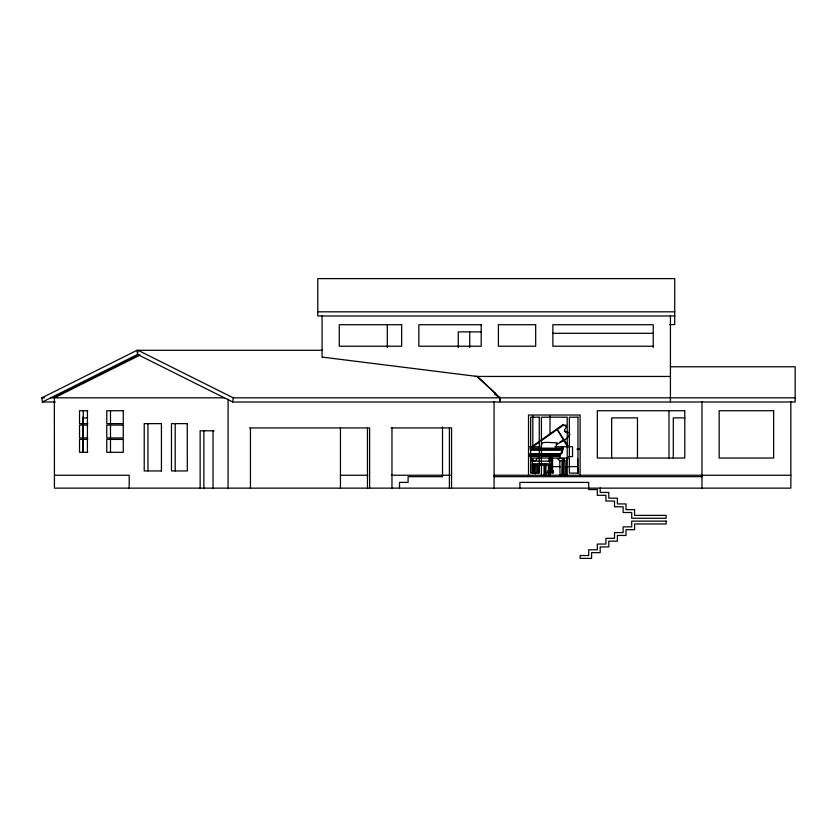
<?xml version="1.0" encoding="UTF-8"?>
<svg xmlns="http://www.w3.org/2000/svg" width="837" height="837" viewBox="0 0 837 837"><rect width="100%" height="100%" fill="white"/><g stroke="black" fill="none" stroke-linecap="round" stroke-linejoin="round"><path stroke-width="1.26" d="M535.209 473.941L535.314 464.828M566.283 475.238L566.461 460.925L567.727 458.749M561.784 475.238L562.045 460.748L563.709 458.749L564.86 460.748L565.048 475.238M562.809 475.238L563.071 460.748L562.045 460.748M562.548 448.172L562.223 450.923L561.125 452.974L559.189 454.031L559.053 455.883M322.601 357.148L477.184 376.451L500.045 397.826L499.522 402.001L232.717 402.001L233.23 397.826L138.063 350.295L137.54 354.459L42.373 402.001L41.85 397.826L137.017 350.295L322.601 350.295M561.815 452.932L562.244 448.925L530.376 448.925M541.215 446.048L542.209 442.857L546.331 442.323L557.18 442.857L555.527 448.172M547.837 472.507L548.716 472.507M535.366 460.925L537.04 458.749M566.189 426.472L566.021 425.248L562.736 424.809L532.51 446.121L532.803 446.738L539.059 442.334M541.141 440.858L563.029 425.437L566.314 425.866L566.482 427.09A18.948 5.441 -25.3 0 0 567.559 432.645M790.85 401.697L790.85 488.138L54.436 488.138L54.353 397.136L138.869 354.919M54.436 397.826L140.103 355.045M550.035 472.507L551.834 471.869L551.248 471.869M548.612 471.869L546.477 472.591L547.398 472.507M317.778 311.814L674.727 311.814M674.727 315.988L317.778 315.988L317.778 278.616L674.727 278.616L674.727 324.589L669.537 324.589M481.484 331.881L458.268 331.881L458.268 347.522M552.629 333.314L653.226 333.314M653.226 346.225L552.88 346.225L552.88 324.714L653.226 324.714L653.226 347.512M670.427 366.773L795.15 366.773L795.15 402.001L499.867 402.001L499.867 397.826L494.604 394.269M474.82 376.451L670.427 376.451M54.353 397.136L56.968 397.136M41.85 397.826L44.455 397.826M50.712 397.826L224.18 397.826M233.23 397.826L795.15 397.826M42.373 402.001L55.42 402.001M87.759 410.726L79.536 410.726L79.536 423.637L87.759 423.637M82.486 417.893L87.644 417.893M684.907 417.893L673.293 417.893L673.293 458.299M161.468 423.637L144.226 423.637L144.226 470.938L161.468 470.938M87.759 425.07L79.536 425.07L79.536 437.971L87.759 437.971M249.583 427.937L369.619 427.937L369.619 488.138M391.109 427.937L451.561 427.937L451.561 488.138M214.188 430.804L200.137 430.804L200.137 488.138M87.759 439.404L79.536 439.404L79.536 452.304L87.759 452.304M529.601 446.738L539.865 446.738M554.858 446.738L572.539 446.738L572.539 456.604L568.752 456.604M530.02 448.172L540.053 448.172M540.556 448.172L563.427 448.172L562.014 452.974L560.068 454.031L559.932 458.038M579.162 448.716L577.248 448.716L577.248 449.438L579.162 449.438M530.198 449.615L539.122 449.615M541.675 449.615L562.066 449.615M530.71 450.024L562.579 450.024M529.685 453.895L561.554 453.895M559.378 454.198L541.529 454.198L559.378 454.303M529.675 454.993L540.043 454.993M540.911 454.993L560.016 454.993M529.675 455.171L560.016 455.171M529.727 455.883L559.848 455.883M529.769 456.071L538.871 456.071M541.466 456.071L558.363 456.071L558.363 455.171M530.198 458.038L568.135 458.038M530.637 458.749L532.604 458.749L533.776 460.748L532.311 460.748L531.139 458.749M557.379 458.749L558.98 458.749M561.732 458.749L563.699 458.749M562.234 458.749L563.395 460.748L564.86 460.748M557.944 458.749L559.765 460.925L560.8 460.925M532.102 461.135L550.61 461.135M533.169 465.205L549.543 465.205L549.543 475.238M550.014 466.638L560.466 466.638M565.686 466.638L577.446 466.638M577.635 469.505L578.461 469.505L578.461 472.947M54.436 475.238L129.18 475.238L129.18 488.138M340.45 475.238L367.861 475.238M391.35 475.238L450.233 475.238M493.924 475.238L790.85 475.238M494.102 476.671L701.971 476.671M232.717 402.001L137.54 354.459L137.017 350.295M477.184 376.451L495.776 393.652M567.936 445.734L557.787 430.312L567.685 447.063M562.736 424.809L563.029 425.437M559.765 460.925L560.026 475.238M563.395 460.748L563.573 475.238M533.818 464.368L533.922 472.821M532.311 460.748L532.458 472.821M701.971 401.697L701.971 488.138M670.427 315.497L670.427 402.001M668.993 410.726L668.993 458.467M637.459 458.299L637.459 417.893L611.659 417.893L611.659 458.299M600.192 487.856L600.192 492.438L608.792 492.438L608.792 498.172L617.392 498.172L617.392 503.916L625.992 503.916L625.992 509.649L634.592 509.649L634.592 515.383L666.126 515.383L666.126 518.249L631.726 518.249L631.726 512.516L623.126 512.516L623.126 506.783L614.525 506.783L614.525 501.049L605.925 501.049L605.925 495.305L597.315 495.305L597.315 489.572L588.714 489.572L588.714 482.405L519.913 482.405L519.913 488.138M580.114 475.238L580.114 415.026L528.513 415.026L528.513 475.238M577.76 469.505L577.76 472.947M577.635 458.749L577.635 472.947M567.214 475.238L567.214 417.182L541.413 417.182L541.413 475.238M563.217 446.738L563.217 448.172M562.338 446.738L562.338 448.172M552.577 458.038L552.577 470.938M552.326 470.938L552.326 472.926M552.127 458.038L552.127 470.938M551.939 458.038L551.939 470.938M551.489 458.038L551.489 470.938M550.338 475.238L550.338 463.771L532.374 463.771L532.374 472.696M550.171 458.038L550.171 461.909M550.014 416.052L550.014 434.215M550.014 457.557L550.014 461.449M549.721 458.038L549.721 461.909M549.532 458.038L549.532 461.909M549.082 458.038L549.082 461.909M548.402 465.205L548.402 475.238M545.954 465.205L545.954 475.238M545.159 463.771L545.159 475.238M544.019 465.205L544.019 475.238M538.693 465.205L538.693 472.727M537.898 465.205L537.898 472.727M536.758 465.205L536.758 472.727M534.309 465.205L534.309 472.727M533.671 446.738L533.671 448.172M533.514 465.205L533.514 472.727M532.813 415.895L532.813 446.853M530.449 454.993L530.543 455.883M494.081 401.697L494.102 488.138M469.735 331.881L469.735 347.522M449.406 427.937L449.406 488.138M442.501 427.016L442.501 476.671L408.09 476.671L408.09 482.405L399.49 482.405L399.49 488.138M391.967 427.937L391.967 488.138M387.301 324.714L387.301 347.522M367.474 427.937L367.474 488.138M340.45 427.508L340.45 488.138M322.078 315.727L322.078 357.43M250.441 427.937L250.441 488.138M228.093 399.123L228.093 488.138M213.037 430.804L213.037 488.138M203.862 430.804L203.862 488.138M175.195 423.637L175.195 470.938M161.436 423.637L161.436 470.938M147.95 423.637L147.95 470.938M110.494 410.726L110.494 423.637M110.494 425.07L110.494 437.971M110.494 439.404L110.494 452.304M87.414 410.726L87.414 423.637M87.414 425.07L87.414 437.971M87.414 439.404L87.414 452.304M83.25 410.726L83.25 423.637M83.25 425.07L83.25 437.971M83.25 439.404L83.25 452.304M82.664 417.182L82.664 452.304M564.358 430.312A18.948 5.441 -25.3 0 0 567.266 432.028A14.145 4.059 -25.3 0 1 569.118 434.748M563.845 439.645A14.145 4.059 -25.3 0 1 559.953 441.915M569.704 433.786A14.145 4.059 -25.3 0 1 568.762 436.339M568.072 437.113A14.145 4.059 -25.3 0 1 556.061 444.468M401.645 324.714L339.278 324.714L339.278 346.225L401.645 346.225L401.645 324.714M481.202 324.714L418.845 324.714L418.845 346.225L481.202 346.225L481.202 324.714M535.68 324.714L498.402 324.714L498.402 346.225L535.68 346.225L535.68 324.714M123.259 410.726L106.77 410.726L106.77 423.637L123.259 423.637L123.259 410.726M684.771 410.726L597.315 410.726L597.315 458.038L684.771 458.038L684.771 410.726M773.65 410.726L719.171 410.726L719.171 458.038L773.65 458.038L773.65 410.726M539.258 417.182L530.658 417.182L530.658 473.093L539.258 473.093L539.258 417.182M577.969 417.182L569.369 417.182L569.369 473.093L577.969 473.093L577.969 417.182M187.321 423.637L171.47 423.637L171.47 470.938L187.321 470.938L187.237 423.637M123.259 425.07L106.77 425.07L106.77 437.971L123.259 437.971L123.259 425.07M123.259 439.404L106.77 439.404L106.77 452.304L123.259 452.304L123.259 439.404M538.986 454.198L530.062 454.198L538.986 454.229M553.456 470.938L547.921 470.938L547.921 472.926L553.456 472.926L553.456 470.938M666.126 521.116L631.726 521.116L631.726 526.85L623.126 526.85L623.126 532.583L614.525 532.583L614.525 538.317L605.925 538.317L605.925 544.05L597.315 544.05L597.315 549.783L588.714 549.783L588.714 555.517L580.114 555.517L580.114 558.384L591.581 558.384L591.581 552.65L600.192 552.65L600.192 546.917L608.792 546.917L608.792 541.183L617.392 541.183L617.392 535.45L625.992 535.45L625.992 529.716L634.592 529.716L634.592 523.983L666.126 523.983L666.126 521.116"/></g></svg>
